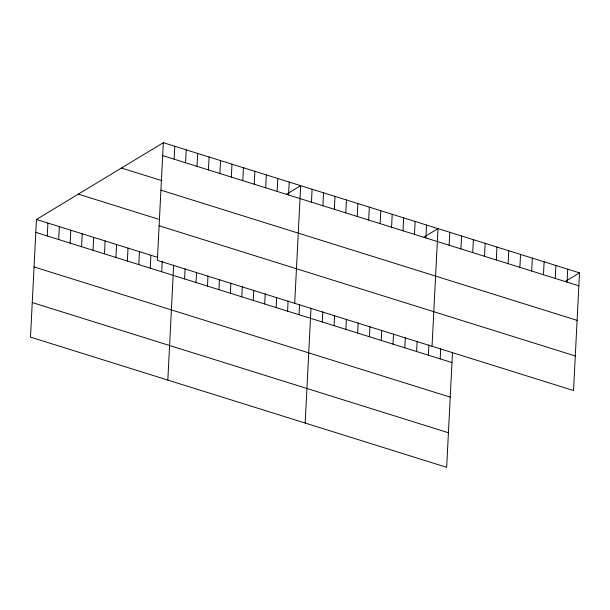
<?xml version="1.0" encoding="UTF-8"?>
<svg xmlns="http://www.w3.org/2000/svg" width="610" height="610" viewBox="0 0 610 610"><rect width="100%" height="100%" fill="white"/><g stroke="black" fill="none" stroke-linecap="round" stroke-linejoin="round"><path stroke-width="0.91" d="M163.327 142.687L157.365 260.34L573.537 390.53L579.5 272.876L163.327 142.687L36.463 219.47L30.5 337.124L446.672 467.313L452.49 352.427M47.252 235.956L47.908 223.046M58.697 239.539L59.353 226.63M70.142 243.115L70.798 230.206M81.587 246.699L82.236 233.79M93.033 250.283L93.681 237.366M104.478 253.859L105.126 240.95M115.923 257.443L116.571 244.526M127.36 261.019L128.016 248.11M138.805 264.603L139.461 251.686M150.251 268.179L150.906 255.27M161.696 271.763L162.214 261.614M174.117 159.179L174.773 146.27M167.834 380.083L173.659 265.197M185.562 162.763L186.218 149.846M184.586 278.923L185.104 268.774M197.007 166.339L197.663 153.43M196.031 282.499L196.55 272.357M208.452 169.923L209.108 157.006M207.476 286.082L207.995 275.933M219.897 173.499L220.553 160.59M218.921 289.659L219.432 279.517M231.342 177.083L231.998 164.174M230.367 293.242L230.877 283.101M242.788 180.659L243.443 167.75M241.812 296.826L242.322 286.677M254.233 184.243L254.888 171.334M253.257 300.402L253.768 290.261M265.678 187.819L266.334 174.91M264.702 303.986L265.213 293.837M277.123 191.403L277.771 178.494M276.147 307.562L276.658 297.421M288.568 194.986L289.216 182.07M287.592 311.146L288.103 300.997M294.706 303.307L300.661 185.653L286.708 194.094M299.037 314.722L299.548 304.581M311.458 202.146L312.106 189.23M305.175 423.05L310.993 308.157M322.896 205.722L323.552 192.813M322.271 321.996L322.789 311.847M334.341 209.306L334.997 196.389M334.066 325.679L334.577 315.538M345.786 212.882L346.442 199.973M345.855 329.369L346.366 319.228M357.231 216.466L357.887 203.549M357.643 333.06L358.161 322.911M368.676 220.042L369.332 207.133M369.439 336.75L369.95 326.602M380.121 223.626L380.777 210.717M381.227 340.433L381.746 330.292M391.567 227.202L392.222 214.293M393.023 344.124L393.534 333.983M403.012 230.786L403.667 217.877M404.811 347.814L405.33 337.665M414.457 234.362L415.113 221.453M416.607 351.505L417.118 341.356M425.902 237.946L426.558 225.037M428.395 355.188L428.906 345.046M432.04 346.267L438.003 228.613L424.049 237.061M440.184 358.878L440.702 348.737M449.135 245.212L449.791 232.303M460.931 248.903L461.587 235.994M472.719 252.593L473.375 239.684M484.515 256.284L485.171 243.367M496.304 259.967L496.959 247.058M508.099 263.657L508.748 250.748M519.888 267.348L520.543 254.439M531.676 271.038L532.332 258.121M543.472 274.721L544.128 261.812M555.26 278.412L555.916 265.502M567.056 282.102L567.712 269.193M565.546 281.324L579.5 272.876M162.672 155.603L578.844 285.793M121.459 168.024L161.955 180.697M160.926 190.167L577.098 320.357M78.324 194.132L158.44 219.188M159.118 225.776L575.291 355.965M36.463 219.47L157.952 257.473M35.807 232.379L451.979 362.569M34.053 266.944L450.226 397.133M32.254 302.552L448.426 432.749"/></g></svg>
